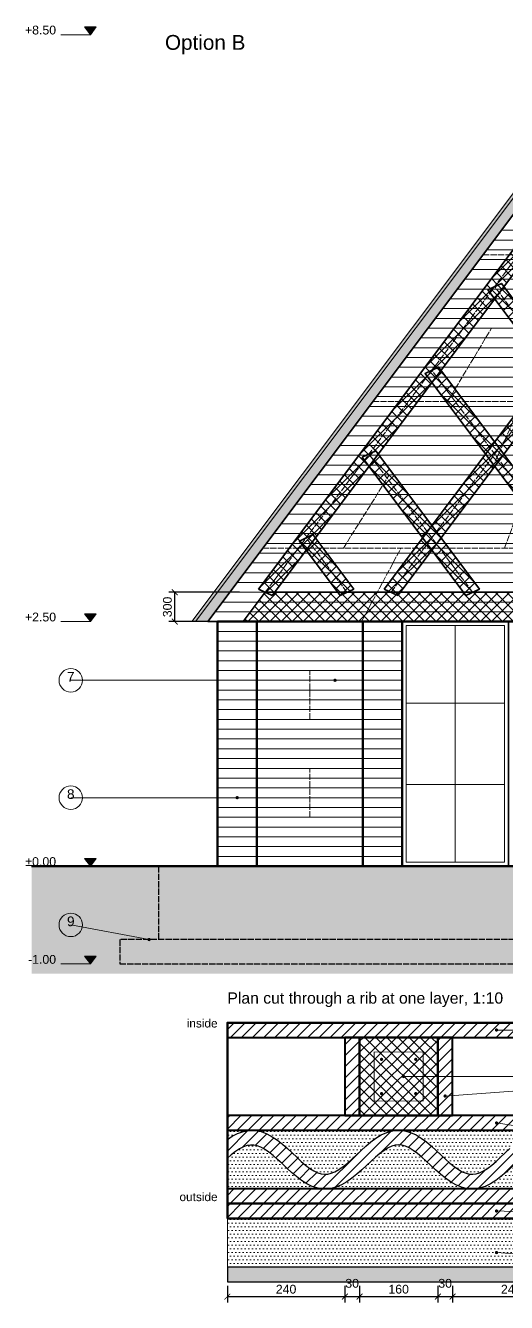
# Model space of a CAD drawing. Header units: millimetres. Extents: x -7362 to 7300, y -6960 to 6589.
# Drawn here: x -7362 to -2449, y -6960 to 6093 of the extents above; entities that cross this region are included whole.
import ezdxf
from ezdxf.enums import TextEntityAlignment as Align

# ---------------------------------------------------------------- set-up
doc = ezdxf.new("R2010")
doc.units = ezdxf.units.MM
doc.linetypes.add('DASHED', pattern=[1.524, 1.27, -0.254])
for name, color, linetype, lineweight in [('ANNOTATION', 4, 'CONTINUOUS', 18), ('BACKGROUND', 9, 'CONTINUOUS', 13), ('CLADDING', 7, 'Continuous', 9), ('DIMS', 3, 'CONTINUOUS', 18), ('HATCH-CAST', 7, 'CONTINUOUS', 9), ('HATCH-EARTH', 8, 'CONTINUOUS', 9), ('HATCH-INSULATION', 7, 'Continuous', 9), ('HATCH-PRINTED', 7, 'CONTINUOUS', 9), ('HIDDEN-AXIS', 8, 'DASHED', 18), ('LINES', 7, 'CONTINUOUS', 25), ('OUTLINE-CUT', 7, 'CONTINUOUS', 50), ('OUTLINE-FINE', 7, 'CONTINUOUS', 25), ('PRINT-LAYERS', 7, 'CONTINUOUS', 9), ('PRINTED-BEAD', 7, 'CONTINUOUS', 25), ('REBAR', 1, 'CONTINUOUS', 0), ('TEXT', 7, 'CONTINUOUS', 18)]:
    doc.layers.add(name, color=color, linetype=linetype, lineweight=lineweight)
doc.styles.get("Standard").update_dxf_attribs({"font": 'arial.ttf'})
doc.dimstyles.new('PYR-1-50', dxfattribs={"dimscale": 50, "dimtxt": 1.8, "dimasz": 1.2, "dimexe": 1.2, "dimexo": 0.8, "dimgap": 0.6, "dimtad": 1, "dimdec": 0, "dimtxsty": 'Standard', "dimblk": 'ARCHTICK', "dimcen": 2.5, "dimclrd": 3, "dimclre": 3, "dimclrt": 7, "dimazin": 3, "dimtfac": 1, "dimtmove": 0, "dimatfit": 3})

# ---------------------------------------------------------------- blocks, each defined once
blk = doc.blocks.new('_ARCHTICK')
at = {"color": 0, "linetype": 'BYBLOCK', "const_width": 0.15}
blk.add_lwpolyline([(-0.5, -0.5), (0.5, 0.5)], dxfattribs=at)

msp = doc.modelspace()

# ---------------------------------------------------------------- hatches: boundary and pattern name
at = {"layer": 'ANNOTATION', "ltscale": 50}
h = msp.add_hatch(color=7, dxfattribs=at)
h.dxf.hatch_style = 1
h.paths.add_polyline_path([(-6640, 6080), (-6700, 6000), (-6760, 6080)])
h = msp.add_hatch(color=7, dxfattribs=at)
h.dxf.hatch_style = 1
h.paths.add_polyline_path([(-6640, 80), (-6700, 0), (-6760, 80)])
h = msp.add_hatch(color=7, dxfattribs=at)
h.dxf.hatch_style = 1
edge = h.paths.add_edge_path()
edge.add_arc((-4200, -600), 17.5, 0, 360)
h = msp.add_hatch(color=7, dxfattribs=at)
h.dxf.hatch_style = 1
edge = h.paths.add_edge_path()
edge.add_arc((-5200, -1800), 17.5, 0, 360)
h = msp.add_hatch(color=7, dxfattribs=at)
h.dxf.hatch_style = 1
h.paths.add_polyline_path([(-6640, -2420), (-6700, -2500), (-6760, -2420)])
h = msp.add_hatch(color=7, dxfattribs=at)
h.dxf.hatch_style = 1
edge = h.paths.add_edge_path()
edge.add_arc((-6100, -3250), 17.5, 0, 360)
h = msp.add_hatch(color=7, dxfattribs=at)
h.dxf.hatch_style = 1
h.paths.add_polyline_path([(-6640, -3420), (-6700, -3500), (-6760, -3420)])
h = msp.add_hatch(color=7, dxfattribs=at)
h.dxf.hatch_style = 1
edge = h.paths.add_edge_path()
edge.add_arc((-2550, -4175), 17.5, 0, 360)
h = msp.add_hatch(color=7, dxfattribs=at)
h.dxf.hatch_style = 1
edge = h.paths.add_edge_path()
edge.add_arc((-3500, -4650), 17.5, 0, 360)
h = msp.add_hatch(color=7, dxfattribs=at)
h.dxf.hatch_style = 1
edge = h.paths.add_edge_path()
edge.add_arc((-3075, -4850), 17.5, 0, 360)
h = msp.add_hatch(color=7, dxfattribs=at)
h.dxf.hatch_style = 1
edge = h.paths.add_edge_path()
edge.add_arc((-2550, -5125), 17.5, 0, 360)
h = msp.add_hatch(color=7, dxfattribs=at)
h.dxf.hatch_style = 1
edge = h.paths.add_edge_path()
edge.add_arc((-2550, -6025), 17.5, 0, 360)
h = msp.add_hatch(color=7, dxfattribs=at)
h.dxf.hatch_style = 1
edge = h.paths.add_edge_path()
edge.add_arc((-2550, -6450), 17.5, 0, 360)
at = {"layer": 'CLADDING', "ltscale": 50}
h = msp.add_hatch(color=7, dxfattribs=at)
h.dxf.hatch_style = 1
h.paths.add_polyline_path([(-5625, 0), (-5662.5, 0), (-1162.5, 6000), (-1125, 6000)])
h = msp.add_hatch(color=7, dxfattribs=at)
h.dxf.hatch_style = 1
h.paths.add_polyline_path([(-5300, -6750), (-5300, -6600), (-1800, -6600), (-1800, -6750)])
at = {"layer": 'HATCH-CAST', "ltscale": 50}
h = msp.add_hatch(dxfattribs=at)
h.set_pattern_fill('ANSI37', scale=25.197)
h.paths.add_polyline_path([(-4912.5, 300), (-4981.1, 332.9), (-754.1, 5968.9), (-685.5, 5936), (-685.5, 5872), (-644.2, 5872), (-642.2, 5869.4), (-1191.1, 5137.5), (-1215.8, 5170.4), (-1353, 5104.6), (-1284.4, 5013.1), (-1833.3, 4281.2), (-1858, 4314.2), (-1995.2, 4248.3), (-1926.6, 4156.9), (-2475.5, 3425), (-2500.2, 3457.9), (-2637.3, 3392.1), (-2568.8, 3300.6), (-3117.6, 2568.8), (-3142.3, 2601.7), (-3279.5, 2535.8), (-3210.9, 2444.4), (-3759.8, 1712.5), (-3784.5, 1745.4), (-3921.7, 1679.6), (-3853.1, 1588.1), (-4402, 856.2), (-4426.7, 889.2), (-4563.9, 823.3), (-4495.3, 731.9), (-4819.2, 300)])
h = msp.add_hatch(dxfattribs=at)
h.set_pattern_fill('ANSI37', scale=25.197)
h.paths.add_polyline_path([(-2637.3, 3392.1), (-2500.2, 3457.9), (-156.4, 332.9), (-225, 300), (-318.3, 300)])
h = msp.add_hatch(dxfattribs=at)
h.set_pattern_fill('ANSI37', scale=25.197)
h.paths.add_polyline_path([(-1509.4, 300), (-1602.7, 300), (-3279.5, 2535.8), (-3142.3, 2601.7), (-1440.8, 332.9)])
h = msp.add_hatch(dxfattribs=at)
h.set_pattern_fill('ANSI37', scale=25.197)
h.paths.add_polyline_path([(-2568.8, 1836.9), (-2019.9, 2568.8), (-1926.6, 2444.4), (-2475.5, 1712.5)])
h = msp.add_hatch(dxfattribs=at)
h.set_pattern_fill('ANSI37', scale=25.197)
h.paths.add_polyline_path([(-3921.7, 1679.6), (-3784.5, 1745.4), (-2725.2, 332.9), (-2793.8, 300), (-2887, 300)])
h = msp.add_hatch(dxfattribs=at)
h.set_pattern_fill('ANSI37', scale=25.197)
h.paths.add_polyline_path([(-3210.9, 980.6), (-2662, 1712.5), (-2568.8, 1588.1), (-3117.6, 856.2)])
h = msp.add_hatch(dxfattribs=at)
h.set_pattern_fill('ANSI37', scale=25.197)
h.paths.add_polyline_path([(-4078.1, 300), (-4171.4, 300), (-4563.9, 823.3), (-4426.7, 889.2), (-4009.5, 332.9)])
h = msp.add_hatch(dxfattribs=at)
h.set_pattern_fill('ANSI37', scale=25.197)
h.paths.add_polyline_path([(-3696.7, 332.9), (-3304.2, 856.2), (-3210.9, 731.9), (-3534.8, 300), (-3628.1, 300)])
h = msp.add_hatch(dxfattribs=at)
h.set_pattern_fill('ANSI37', scale=25.197)
h.paths.add_polyline_path([(4912.5, 300), (5137.5, 0), (-5137.5, 0), (-4912.5, 300)])
h = msp.add_hatch(dxfattribs=at)
h.set_pattern_fill('ANSI37', scale=25.197)
h.paths.add_polyline_path([(-3150, -5050), (-3950, -5050), (-3950, -4250), (-3150, -4250)])
at = {"layer": 'HATCH-EARTH', "ltscale": 50}
h = msp.add_hatch(dxfattribs=at)
h.set_pattern_fill('EARTH', scale=37.795)
h.paths.add_polyline_path([(-5000, -2500), (-3914.3, -2500), (-3514.3, -2500), (-2428.6, -2500), (-2028.6, -2500), (-942.9, -2500), (-542.9, -2500), (-500, -2500), (500, -2500), (542.9, -2500), (942.9, -2500), (2028.6, -2500), (2428.6, -2500), (3514.3, -2500), (3914.3, -2500), (5000, -2500), (5400, -2500), (7300, -2500), (7300, -3600), (-7300, -3600), (-7300, -2500), (-5400, -2500)])
at = {"layer": 'HATCH-INSULATION', "ltscale": 50}
h = msp.add_hatch(dxfattribs=at)
h.set_pattern_fill('DOTS', scale=23.622)
h.paths.add_polyline_path([(-5500, 0), (-5625, 0), (-1125, 6000), (-1000, 6000)])
h = msp.add_hatch(dxfattribs=at)
h.set_pattern_fill('DOTS', scale=23.622)
h.paths.add_polyline_path([(-4238.2, -5639.3), (-4273.3, -5647.7), (-4307.1, -5649.5), (-4341.2, -5645), (-4377.3, -5633.7), (-4416, -5615), (-4457.2, -5588.9), (-4500.5, -5556.1), (-4545.3, -5517.8), (-4591.5, -5475.5), (-4638.8, -5431.1), (-4687.2, -5386.1), (-4736.8, -5342.4), (-4787.9, -5301.7), (-4840.9, -5265.6), (-4896.2, -5235.6), (-4954.2, -5213.7), (-5014.5, -5201.6), (-5075.8, -5200.7), (-5136.4, -5211.1), (-5194.8, -5231.6), (-5250.5, -5260.4), (-5300, -5293.1), (-5300, -5200), (-3553.5, -5200), (-3611.1, -5205.4), (-3670.5, -5221.8), (-3727.4, -5247.3), (-3781.7, -5280.1), (-3833.8, -5318.4), (-3884.2, -5360.6), (-3933.3, -5405), (-3981.3, -5450), (-4028.1, -5493.7), (-4073.7, -5534.5), (-4118, -5570.6), (-4160.4, -5600.7), (-4200.6, -5623.8)])
h = msp.add_hatch(dxfattribs=at)
h.set_pattern_fill('DOTS', scale=23.622)
h.paths.add_polyline_path([(-2554.7, -5517.8), (-2599.5, -5556.1), (-2642.8, -5588.9), (-2684, -5615), (-2722.7, -5633.7), (-2758.8, -5645), (-2792.9, -5649.5), (-2826.7, -5647.7), (-2861.8, -5639.3), (-2899.4, -5623.8), (-2939.6, -5600.7), (-2982, -5570.6), (-3026.3, -5534.5), (-3071.9, -5493.7), (-3118.7, -5450), (-3166.7, -5405), (-3215.8, -5360.6), (-3266.2, -5318.4), (-3318.3, -5280.1), (-3372.6, -5247.3), (-3429.5, -5221.8), (-3488.9, -5205.4), (-3546.5, -5200), (-1800, -5200), (-1800, -5293.1), (-1849.5, -5260.4), (-1905.2, -5231.6), (-1963.6, -5211.1), (-2024.2, -5200.7), (-2085.5, -5201.6), (-2145.8, -5213.7), (-2203.8, -5235.6), (-2259.1, -5265.6), (-2312.1, -5301.7), (-2363.2, -5342.4), (-2412.8, -5386.1), (-2461.2, -5431.1), (-2508.5, -5475.5)])
h = msp.add_hatch(dxfattribs=at)
h.set_pattern_fill('DOTS', scale=23.622)
h.paths.add_polyline_path([(-4741.2, -5540.7), (-4693.5, -5585.5), (-4644.7, -5630.2), (-4594.5, -5673), (-4542.8, -5712.2), (-4489, -5746.3), (-4432.7, -5773.5), (-4373.8, -5792), (-4313.5, -5800), (-5300, -5800), (-5300, -5486.5), (-5259.8, -5451.6), (-5216.2, -5417.5), (-5174.5, -5389.9), (-5135.2, -5369.6), (-5098.6, -5356.8), (-5064.2, -5350.9), (-5030.5, -5351.4), (-4995.8, -5358.3), (-4958.8, -5372.3), (-4919.1, -5393.8), (-4877.1, -5422.5), (-4833.2, -5457.5), (-4787.8, -5497.4)])
h = msp.add_hatch(dxfattribs=at)
h.set_pattern_fill('DOTS', scale=23.622)
h.paths.add_polyline_path([(-3583.9, -5353.5), (-3550, -5350.3), (-3516.1, -5353.5), (-3480.5, -5363.3), (-3442.4, -5380.5), (-3401.7, -5405), (-3358.8, -5436.5), (-3314.2, -5473.8), (-3268.3, -5515.3), (-3221.3, -5559.5), (-3173.1, -5604.5), (-3123.7, -5648.5), (-3073, -5690), (-3020.4, -5727.3), (-2965.6, -5758.7), (-2908.2, -5782.5), (-2848.3, -5796.8), (-2788.4, -5800), (-4311.6, -5800), (-4251.7, -5796.8), (-4191.8, -5782.5), (-4134.4, -5758.7), (-4079.6, -5727.3), (-4027, -5690), (-3976.3, -5648.5), (-3926.9, -5604.5), (-3878.7, -5559.5), (-3831.7, -5515.3), (-3785.8, -5473.8), (-3741.2, -5436.5), (-3698.3, -5405), (-3657.6, -5380.5), (-3619.5, -5363.3)])
h = msp.add_hatch(dxfattribs=at)
h.set_pattern_fill('DOTS', scale=23.622)
h.paths.add_polyline_path([(-2104.2, -5358.3), (-2069.5, -5351.4), (-2035.8, -5350.9), (-2001.4, -5356.8), (-1964.8, -5369.6), (-1925.5, -5389.9), (-1883.8, -5417.5), (-1840.2, -5451.6), (-1800, -5486.5), (-1800, -5800), (-2786.5, -5800), (-2726.2, -5792), (-2667.3, -5773.5), (-2611, -5746.3), (-2557.2, -5712.2), (-2505.5, -5673), (-2455.3, -5630.2), (-2406.5, -5585.5), (-2358.8, -5540.7), (-2312.2, -5497.4), (-2266.8, -5457.5), (-2222.9, -5422.5), (-2180.9, -5393.8), (-2141.2, -5372.3)])
h = msp.add_hatch(dxfattribs=at)
h.set_pattern_fill('DOTS', scale=23.622)
h.paths.add_polyline_path([(-5300, -6600), (-5300, -6100), (-1800, -6100), (-1800, -6600)])
at = {"layer": 'HATCH-PRINTED', "ltscale": 50}
h = msp.add_hatch(dxfattribs=at)
h.set_pattern_fill('ANSI31', scale=25.197)
h.paths.add_polyline_path([(-1800, -4100), (-1800, -4250), (-3000, -4250), (-3150, -4250), (-3950, -4250), (-4100, -4250), (-5300, -4250), (-5300, -4100)])
h = msp.add_hatch(dxfattribs=at)
h.set_pattern_fill('ANSI31', scale=25.197)
h.paths.add_polyline_path([(-3950, -4250), (-3950, -5050), (-4100, -5050), (-4100, -4250)])
h = msp.add_hatch(dxfattribs=at)
h.set_pattern_fill('ANSI31', scale=25.197)
h.paths.add_polyline_path([(-3150, -4250), (-3000, -4250), (-3000, -5050), (-3150, -5050)])
h = msp.add_hatch(dxfattribs=at)
h.set_pattern_fill('ANSI31', scale=25.197)
h.paths.add_polyline_path([(-3150, -5050), (-3000, -5050), (-1800, -5050), (-1800, -5200), (-5300, -5200), (-5300, -5050), (-4100, -5050), (-3950, -5050)])
h = msp.add_hatch(dxfattribs=at)
h.set_pattern_fill('ANSI31', scale=25.197)
h.paths.add_polyline_path([(-4457.2, -5588.9), (-4416, -5615), (-4377.3, -5633.7), (-4341.2, -5645), (-4307.1, -5649.5), (-4273.3, -5647.7), (-4238.2, -5639.3), (-4200.6, -5623.8), (-4160.4, -5600.7), (-4118, -5570.6), (-4073.7, -5534.5), (-4028.1, -5493.7), (-3981.3, -5450), (-3933.3, -5405), (-3884.2, -5360.6), (-3833.8, -5318.4), (-3781.7, -5280.1), (-3727.4, -5247.3), (-3670.5, -5221.8), (-3611.1, -5205.4), (-3553.5, -5200), (-3546.5, -5200), (-3488.9, -5205.4), (-3429.5, -5221.8), (-3372.6, -5247.3), (-3318.3, -5280.1), (-3266.2, -5318.4), (-3215.8, -5360.6), (-3166.7, -5405), (-3118.7, -5450), (-3071.9, -5493.7), (-3026.3, -5534.5), (-2982, -5570.6), (-2939.6, -5600.7), (-2899.4, -5623.8), (-2861.8, -5639.3), (-2826.7, -5647.7), (-2792.9, -5649.5), (-2758.8, -5645), (-2722.7, -5633.7), (-2684, -5615), (-2642.8, -5588.9), (-2599.5, -5556.1), (-2554.7, -5517.8), (-2508.5, -5475.5), (-2461.2, -5431.1), (-2412.8, -5386.1), (-2363.2, -5342.4), (-2312.1, -5301.7), (-2259.1, -5265.6), (-2203.8, -5235.6), (-2145.8, -5213.7), (-2085.5, -5201.6), (-2024.2, -5200.7), (-1963.6, -5211.1), (-1905.2, -5231.6), (-1849.5, -5260.4), (-1800, -5293.1), (-1800, -5486.5), (-1840.2, -5451.6), (-1883.8, -5417.5), (-1925.5, -5389.9), (-1964.8, -5369.6), (-2001.4, -5356.8), (-2035.8, -5350.9), (-2069.5, -5351.4), (-2104.2, -5358.3), (-2141.2, -5372.3), (-2180.9, -5393.8), (-2222.9, -5422.5), (-2266.8, -5457.5), (-2312.2, -5497.4), (-2358.8, -5540.7), (-2406.5, -5585.5), (-2455.3, -5630.2), (-2505.5, -5673), (-2557.2, -5712.2), (-2611, -5746.3), (-2667.3, -5773.5), (-2726.2, -5792), (-2786.5, -5800), (-2788.4, -5800), (-2848.3, -5796.8), (-2908.2, -5782.5), (-2965.6, -5758.7), (-3020.4, -5727.3), (-3073, -5690), (-3123.7, -5648.5), (-3173.1, -5604.5), (-3221.3, -5559.5), (-3268.3, -5515.3), (-3314.2, -5473.8), (-3358.8, -5436.5), (-3401.7, -5405), (-3442.4, -5380.5), (-3480.5, -5363.3), (-3516.1, -5353.5), (-3550, -5350.3), (-3583.9, -5353.5), (-3619.5, -5363.3), (-3657.6, -5380.5), (-3698.3, -5405), (-3741.2, -5436.5), (-3785.8, -5473.8), (-3831.7, -5515.3), (-3878.7, -5559.5), (-3926.9, -5604.5), (-3976.3, -5648.5), (-4027, -5690), (-4079.6, -5727.3), (-4134.4, -5758.7), (-4191.8, -5782.5), (-4251.7, -5796.8), (-4311.6, -5800), (-4313.5, -5800), (-4373.8, -5792), (-4432.7, -5773.5), (-4489, -5746.3), (-4542.8, -5712.2), (-4594.5, -5673), (-4644.7, -5630.2), (-4693.5, -5585.5), (-4741.2, -5540.7), (-4787.8, -5497.4), (-4833.2, -5457.5), (-4877.1, -5422.5), (-4919.1, -5393.8), (-4958.8, -5372.3), (-4995.8, -5358.3), (-5030.5, -5351.4), (-5064.2, -5350.9), (-5098.6, -5356.8), (-5135.2, -5369.6), (-5174.5, -5389.9), (-5216.2, -5417.5), (-5259.8, -5451.6), (-5300, -5486.5), (-5300, -5293.1), (-5250.5, -5260.4), (-5194.8, -5231.6), (-5136.4, -5211.1), (-5075.8, -5200.7), (-5014.5, -5201.6), (-4954.2, -5213.7), (-4896.2, -5235.6), (-4840.9, -5265.6), (-4787.9, -5301.7), (-4736.8, -5342.4), (-4687.2, -5386.1), (-4638.8, -5431.1), (-4591.5, -5475.5), (-4545.3, -5517.8), (-4500.5, -5556.1)])
h = msp.add_hatch(dxfattribs=at)
h.set_pattern_fill('ANSI31', scale=25.197)
h.paths.add_polyline_path([(-5300, -5800), (-1800, -5800), (-1800, -5950), (-5300, -5950)])
h = msp.add_hatch(dxfattribs=at)
h.set_pattern_fill('ANSI31', scale=25.197)
h.paths.add_polyline_path([(-5300, -6100), (-5300, -5950), (-1800, -5950), (-1800, -6100)])
at = {"layer": 'REBAR', "ltscale": 50}
h = msp.add_hatch(color=7, dxfattribs=at)
h.dxf.hatch_style = 1
edge = h.paths.add_edge_path()
edge.add_arc((-3725, -4475), 17.5, 0, 360)
h = msp.add_hatch(color=7, dxfattribs=at)
h.dxf.hatch_style = 1
edge = h.paths.add_edge_path()
edge.add_arc((-3375, -4475), 17.5, 0, 360)
h = msp.add_hatch(color=7, dxfattribs=at)
h.dxf.hatch_style = 1
edge = h.paths.add_edge_path()
edge.add_arc((-3725, -4825), 17.5, 0, 360)
h = msp.add_hatch(color=7, dxfattribs=at)
h.dxf.hatch_style = 1
edge = h.paths.add_edge_path()
edge.add_arc((-3375, -4825), 17.5, 0, 360)

# ---------------------------------------------------------------- linework, layer by layer
at = {"layer": 'ANNOTATION', "lineweight": 9, "ltscale": 50}
for points in [[(-6700, 6000), (-6640, 6080), (-6760, 6080)], [(-6700, 0), (-6640, 80), (-6760, 80)], [(-6700, -2500), (-6640, -2420), (-6760, -2420)], [(-6700, -3500), (-6640, -3420), (-6760, -3420)]]:
    msp.add_lwpolyline(points, close=True, dxfattribs=at)
at = {"layer": 'ANNOTATION', "lineweight": 20, "ltscale": 50}
for points in [[(-6700, 6000), (-7000, 6000)], [(-6700, 0), (-7000, 0)], [(-6900, -600), (-4200, -600)], [(-6900, -1800), (-5200, -1800)], [(-6700, -2500), (-7000, -2500)], [(-6900, -3100), (-6100, -3250)], [(-6700, -3500), (-7000, -3500)], [(-1150, -4175), (-2550, -4175)], [(-1150, -4650), (-3500, -4650)], [(-350, -4650), (-3075, -4850)], [(-1150, -5345), (-2550, -5125)], [(-1150, -6085), (-2550, -6025)], [(-1150, -6550), (-2550, -6450)]]:
    msp.add_lwpolyline(points, dxfattribs=at)
at = {"layer": 'ANNOTATION', "lineweight": 18, "ltscale": 50}
for centre in [(-6900, -600), (-6900, -1800), (-6900, -3100)]:
    msp.add_circle(centre, 120, dxfattribs=at)
at = {"layer": 'BACKGROUND', "lineweight": 20, "ltscale": 50}
msp.add_lwpolyline([(-2971.4, -2460), (-2971.4, -40)], dxfattribs=at)
at = {"layer": 'BACKGROUND', "lineweight": 15, "ltscale": 50}
for points in [[(-3474.3, -833.3), (-2468.6, -833.3)], [(-3474.3, -1666.7), (-2468.6, -1666.7)]]:
    msp.add_lwpolyline(points, dxfattribs=at)
at = {"layer": 'HIDDEN-AXIS', "linetype": 'DASHED', "lineweight": 9, "ltscale": 50}
for points in [[(-2687.5, 3750), (2687.5, 3750)], [(-3250, 3000), (3250, 3000)], [(-3050, 2250), (-2600, 3000)], [(-3812.5, 2250), (3812.5, 2250)], [(-2625, 1500), (-2287.5, 2250)], [(-4375, 1500), (4375, 1500)], [(-4114.6, 750), (-3645.8, 1500)], [(-2468.8, 750), (-2187.5, 1500)], [(-4937.5, 750), (4937.5, 750)], [(-3928.6, 0), (-3526.8, 750)], [(-5000, -500), (-3914.3, -500)], [(-4457.1, -1000), (-4457.1, -500)], [(-5000, -1000), (-3914.3, -1000)], [(-5000, -1500), (-3914.3, -1500)], [(-4457.1, -2000), (-4457.1, -1500)], [(-5000, -2000), (-3914.3, -2000)]]:
    msp.add_lwpolyline(points, dxfattribs=at)
at = {"layer": 'HIDDEN-AXIS', "linetype": 'DASHED', "lineweight": 25, "ltscale": 50}
for points in [[(-6000, -3250), (-6000, -2500)], [(-6400, -3500), (6400, -3500), (6400, -3250), (-6400, -3250), (-6400, -3500)]]:
    msp.add_lwpolyline(points, dxfattribs=at)
at = {"layer": 'LINES', "lineweight": 50, "ltscale": 50}
msp.add_lwpolyline([(-7300, -2500), (7300, -2500)], dxfattribs=at)
at = {"layer": 'OUTLINE-CUT', "lineweight": 50, "ltscale": 50}
for points in [[(-5400, -2500), (5400, -2500), (5400, 0), (-5400, 0)], [(-5400, -2500), (-5000, -2500), (-5000, 0), (-5400, 0)], [(-3914.3, -2500), (-3514.3, -2500), (-3514.3, 0), (-3914.3, 0)], [(-5300, -6100), (-1800, -6100), (-1800, -4100), (-5300, -4100)], [(-3950, -5050), (-3150, -5050), (-3150, -4250), (-3950, -4250)]]:
    msp.add_lwpolyline(points, close=True, dxfattribs=at)
at = {"layer": 'OUTLINE-CUT', "lineweight": 40, "ltscale": 50}
for points in [[(-5300, -4250), (-1800, -4250), (-1800, -4100), (-5300, -4100)], [(-4100, -5050), (-3950, -5050), (-3950, -4250), (-4100, -4250)], [(-3150, -5050), (-3000, -5050), (-3000, -4250), (-3150, -4250)], [(-5300, -5200), (-1800, -5200), (-1800, -5050), (-5300, -5050)], [(-5300, -5950), (-1800, -5950), (-1800, -5800), (-5300, -5800)], [(-5300, -6100), (-1800, -6100), (-1800, -5950), (-5300, -5950)]]:
    msp.add_lwpolyline(points, close=True, dxfattribs=at)
at = {"layer": 'OUTLINE-FINE', "lineweight": 20, "ltscale": 50}
msp.add_lwpolyline([(-5625, 0), (-1125, 6000), (-1162.5, 6000), (-5662.5, 0)], close=True, dxfattribs=at)
at = {"layer": 'OUTLINE-FINE', "lineweight": 9, "ltscale": 50}
for points in [[(-5500, 0), (-1000, 6000), (-1125, 6000), (-5625, 0)], [(-5300, -6600), (-1800, -6600), (-1800, -6100), (-5300, -6100)]]:
    msp.add_lwpolyline(points, close=True, dxfattribs=at)
at = {"layer": 'OUTLINE-FINE', "lineweight": 35, "ltscale": 50}
for points in [[(-5500, 0), (5500, 0), (1000, 6000), (-1000, 6000)], [(-4981.1, 332.9), (-754.1, 5968.9), (-616.9, 5903.1), (-4843.9, 267.1)], [(-3696.7, 332.9), (530.3, 5968.9), (667.5, 5903.1), (-3559.5, 267.1)], [(-293.6, 267.1), (-2637.3, 3392.1), (-2500.2, 3457.9), (-156.4, 332.9)], [(-1578, 267.1), (-3279.5, 2535.8), (-3142.3, 2601.7), (-1440.8, 332.9)], [(-2862.3, 267.1), (-3921.7, 1679.6), (-3784.5, 1745.4), (-2725.2, 332.9)], [(-4146.7, 267.1), (-4563.9, 823.3), (-4426.7, 889.2), (-4009.5, 332.9)], [(-5137.5, 0), (5137.5, 0), (4912.5, 300), (-4912.5, 300)], [(-3514.3, -2500), (-2428.6, -2500), (-2428.6, 0), (-3514.3, 0)]]:
    msp.add_lwpolyline(points, close=True, dxfattribs=at)
at = {"layer": 'OUTLINE-FINE', "lineweight": 15, "ltscale": 50}
msp.add_lwpolyline([(-3474.3, -2460), (-2468.6, -2460), (-2468.6, -40), (-3474.3, -40)], close=True, dxfattribs=at)
at = {"layer": 'OUTLINE-FINE', "lineweight": 30, "ltscale": 50}
msp.add_lwpolyline([(-5300, -6750), (-1800, -6750), (-1800, -6600), (-5300, -6600)], close=True, dxfattribs=at)
at = {"layer": 'PRINT-LAYERS', "lineweight": 5, "ltscale": 50}
for points in [[(-2500, 4000), (2500, 4000)], [(-2650, 3800), (2650, 3800)], [(-2575, 3900), (2575, 3900)], [(-2725, 3700), (2725, 3700)], [(-2800, 3600), (2800, 3600)], [(-2950, 3400), (2950, 3400)], [(-2875, 3500), (2875, 3500)], [(-3025, 3300), (3025, 3300)], [(-3100, 3200), (3100, 3200)], [(-3175, 3100), (3175, 3100)], [(-3325, 2900), (3325, 2900)], [(-3250, 3000), (3250, 3000)], [(-3400, 2800), (3400, 2800)], [(-3475, 2700), (3475, 2700)], [(-3625, 2500), (3625, 2500)], [(-3550, 2600), (3550, 2600)], [(-3700, 2400), (3700, 2400)], [(-3775, 2300), (3775, 2300)], [(-3925, 2100), (3925, 2100)], [(-3850, 2200), (3850, 2200)], [(-4000, 2000), (4000, 2000)], [(-4075, 1900), (4075, 1900)], [(-4225, 1700), (4225, 1700)], [(-4150, 1800), (4150, 1800)], [(-4300, 1600), (4300, 1600)], [(-4375, 1500), (4375, 1500)], [(-4450, 1400), (4450, 1400)], [(-4600, 1200), (4600, 1200)], [(-4525, 1300), (4525, 1300)], [(-4675, 1100), (4675, 1100)], [(-4750, 1000), (4750, 1000)], [(-4900, 800), (4900, 800)], [(-4825, 900), (4825, 900)], [(-4975, 700), (4975, 700)], [(-5050, 600), (5050, 600)], [(-5200, 400), (5200, 400)], [(-5125, 500), (5125, 500)], [(-5275, 300), (5275, 300)], [(-5350, 200), (5350, 200)], [(-5425, 100), (5425, 100)], [(-5400, -100), (-5000, -100)], [(-5000, -100), (-3914.3, -100)], [(-3914.3, -100), (-3514.3, -100)], [(-5400, -200), (-5000, -200)], [(-5000, -200), (-3914.3, -200)], [(-3914.3, -200), (-3514.3, -200)], [(-5400, -300), (-5000, -300)], [(-5000, -300), (-3914.3, -300)], [(-3914.3, -300), (-3514.3, -300)], [(-5400, -400), (-5000, -400)], [(-5400, -500), (-5000, -500)], [(-5000, -400), (-3914.3, -400)], [(-5000, -500), (-3914.3, -500)], [(-3914.3, -400), (-3514.3, -400)], [(-3914.3, -500), (-3514.3, -500)], [(-5400, -600), (-5000, -600)], [(-5000, -600), (-3914.3, -600)], [(-3914.3, -600), (-3514.3, -600)], [(-5400, -700), (-5000, -700)], [(-5000, -700), (-3914.3, -700)], [(-3914.3, -700), (-3514.3, -700)], [(-5400, -800), (-5000, -800)], [(-5400, -900), (-5000, -900)], [(-5000, -800), (-3914.3, -800)], [(-5000, -900), (-3914.3, -900)], [(-3914.3, -800), (-3514.3, -800)], [(-3914.3, -900), (-3514.3, -900)], [(-5400, -1000), (-5000, -1000)], [(-5000, -1000), (-3914.3, -1000)], [(-3914.3, -1000), (-3514.3, -1000)], [(-5400, -1100), (-5000, -1100)], [(-5000, -1100), (-3914.3, -1100)], [(-3914.3, -1100), (-3514.3, -1100)], [(-5400, -1200), (-5000, -1200)], [(-5400, -1300), (-5000, -1300)], [(-5000, -1200), (-3914.3, -1200)], [(-5000, -1300), (-3914.3, -1300)], [(-3914.3, -1200), (-3514.3, -1200)], [(-3914.3, -1300), (-3514.3, -1300)], [(-5400, -1400), (-5000, -1400)], [(-5000, -1400), (-3914.3, -1400)], [(-3914.3, -1400), (-3514.3, -1400)], [(-5400, -1500), (-5000, -1500)], [(-5000, -1500), (-3914.3, -1500)], [(-3914.3, -1500), (-3514.3, -1500)], [(-5400, -1600), (-5000, -1600)], [(-5000, -1600), (-3914.3, -1600)], [(-3914.3, -1600), (-3514.3, -1600)], [(-5400, -1700), (-5000, -1700)], [(-5400, -1800), (-5000, -1800)], [(-5000, -1700), (-3914.3, -1700)], [(-5000, -1800), (-3914.3, -1800)], [(-3914.3, -1700), (-3514.3, -1700)], [(-3914.3, -1800), (-3514.3, -1800)], [(-5400, -1900), (-5000, -1900)], [(-5000, -1900), (-3914.3, -1900)], [(-3914.3, -1900), (-3514.3, -1900)], [(-5400, -2000), (-5000, -2000)], [(-5000, -2000), (-3914.3, -2000)], [(-3914.3, -2000), (-3514.3, -2000)], [(-5400, -2100), (-5000, -2100)], [(-5400, -2200), (-5000, -2200)], [(-5000, -2100), (-3914.3, -2100)], [(-5000, -2200), (-3914.3, -2200)], [(-3914.3, -2100), (-3514.3, -2100)], [(-3914.3, -2200), (-3514.3, -2200)], [(-5400, -2300), (-5000, -2300)], [(-5000, -2300), (-3914.3, -2300)], [(-3914.3, -2300), (-3514.3, -2300)], [(-5400, -2400), (-5000, -2400)], [(-5000, -2400), (-3914.3, -2400)], [(-3914.3, -2400), (-3514.3, -2400)]]:
    msp.add_lwpolyline(points, dxfattribs=at)
at = {"layer": 'PRINTED-BEAD', "lineweight": 25, "ltscale": 50}
for points in [[(-5250.5, -5260.4), (-5194.8, -5231.6), (-5136.4, -5211.1), (-5075.8, -5200.7), (-5014.5, -5201.6), (-4954.2, -5213.7), (-4896.2, -5235.6), (-4840.9, -5265.6), (-4787.9, -5301.7), (-4736.8, -5342.4), (-4687.2, -5386.1), (-4638.8, -5431.1), (-4591.5, -5475.5), (-4545.3, -5517.8), (-4500.5, -5556.1), (-4457.2, -5588.9), (-4416, -5615), (-4377.3, -5633.7), (-4341.2, -5645), (-4307.1, -5649.5), (-4273.3, -5647.7), (-4238.2, -5639.3), (-4200.6, -5623.8), (-4160.4, -5600.7), (-4118, -5570.6), (-4073.7, -5534.5), (-4028.1, -5493.7), (-3981.3, -5450), (-3933.3, -5405), (-3884.2, -5360.6), (-3833.8, -5318.4), (-3781.7, -5280.1), (-3727.4, -5247.3), (-3670.5, -5221.8), (-3611.1, -5205.4), (-3553.5, -5200)], [(-3553.5, -5200), (-3546.5, -5200)], [(-3546.5, -5200), (-3488.9, -5205.4), (-3429.5, -5221.8), (-3372.6, -5247.3), (-3318.3, -5280.1), (-3266.2, -5318.4), (-3215.8, -5360.6), (-3166.7, -5405), (-3118.7, -5450), (-3071.9, -5493.7), (-3026.3, -5534.5), (-2982, -5570.6), (-2939.6, -5600.7), (-2899.4, -5623.8), (-2861.8, -5639.3), (-2826.7, -5647.7), (-2792.9, -5649.5), (-2758.8, -5645), (-2722.7, -5633.7), (-2684, -5615), (-2642.8, -5588.9), (-2599.5, -5556.1), (-2554.7, -5517.8), (-2508.5, -5475.5), (-2461.2, -5431.1), (-2412.8, -5386.1)], [(-5300, -5293.1), (-5250.5, -5260.4)], [(-5300, -5486.5), (-5300, -5293.1)], [(-4313.5, -5800), (-4373.8, -5792), (-4432.7, -5773.5), (-4489, -5746.3), (-4542.8, -5712.2), (-4594.5, -5673), (-4644.7, -5630.2), (-4693.5, -5585.5), (-4741.2, -5540.7), (-4787.8, -5497.4), (-4833.2, -5457.5), (-4877.1, -5422.5), (-4919.1, -5393.8), (-4958.8, -5372.3), (-4995.8, -5358.3), (-5030.5, -5351.4), (-5064.2, -5350.9), (-5098.6, -5356.8), (-5135.2, -5369.6), (-5174.5, -5389.9), (-5216.2, -5417.5), (-5259.8, -5451.6), (-5300, -5486.5)], [(-2788.4, -5800), (-2848.3, -5796.8), (-2908.2, -5782.5), (-2965.6, -5758.7), (-3020.4, -5727.3), (-3073, -5690), (-3123.7, -5648.5), (-3173.1, -5604.5), (-3221.3, -5559.5), (-3268.3, -5515.3), (-3314.2, -5473.8), (-3358.8, -5436.5), (-3401.7, -5405), (-3442.4, -5380.5), (-3480.5, -5363.3), (-3516.1, -5353.5), (-3550, -5350.3), (-3583.9, -5353.5), (-3619.5, -5363.3), (-3657.6, -5380.5), (-3698.3, -5405), (-3741.2, -5436.5), (-3785.8, -5473.8), (-3831.7, -5515.3), (-3878.7, -5559.5), (-3926.9, -5604.5), (-3976.3, -5648.5), (-4027, -5690), (-4079.6, -5727.3), (-4134.4, -5758.7), (-4191.8, -5782.5), (-4251.7, -5796.8), (-4311.6, -5800)], [(-1800, -5486.5), (-1840.2, -5451.6), (-1883.8, -5417.5), (-1925.5, -5389.9), (-1964.8, -5369.6), (-2001.4, -5356.8), (-2035.8, -5350.9), (-2069.5, -5351.4), (-2104.2, -5358.3), (-2141.2, -5372.3), (-2180.9, -5393.8), (-2222.9, -5422.5), (-2266.8, -5457.5), (-2312.2, -5497.4), (-2358.8, -5540.7), (-2406.5, -5585.5), (-2455.3, -5630.2), (-2505.5, -5673), (-2557.2, -5712.2), (-2611, -5746.3), (-2667.3, -5773.5), (-2726.2, -5792), (-2786.5, -5800)], [(-4311.6, -5800), (-4313.5, -5800)], [(-2786.5, -5800), (-2788.4, -5800)]]:
    msp.add_lwpolyline(points, dxfattribs=at)
at = {"layer": 'REBAR', "linetype": 'DASHED', "lineweight": 15, "ltscale": 50}
for points in [[(-4912.5, 300), (-685.5, 5936)], [(-3628.1, 300), (598.9, 5936)], [(-225, 300), (-2568.8, 3425)], [(-1509.4, 300), (-3210.9, 2568.8)], [(-2793.8, 300), (-3853.1, 1712.5)], [(-4078.1, 300), (-4495.3, 856.2)]]:
    msp.add_lwpolyline(points, dxfattribs=at)
at = {"layer": 'REBAR', "lineweight": 0, "ltscale": 50, "const_width": 8}
msp.add_lwpolyline([(-3800, -4900), (-3300, -4900), (-3300, -4400), (-3800, -4400)], close=True, dxfattribs=at)

# ---------------------------------------------------------------- texts
at = {"layer": 'ANNOTATION', "ltscale": 50}
for s, p in [('+8.50', (-7050, 5975)), ('+2.50', (-7050, -25)), ('±0.00', (-7050, -2525)), ('-1.00', (-7050, -3525))]:
    msp.add_text(s, height=90, dxfattribs=at).set_placement(p, align=Align.BOTTOM_RIGHT)
for s, p in [('7', (-6900, -643.2)), ('8', (-6900, -1843.2)), ('9', (-6900, -3143.2))]:
    msp.add_text(s, height=99.4, dxfattribs=at).set_placement(p, align=Align.BOTTOM_CENTER)
at = {"layer": 'TEXT', "ltscale": 50}
for s, height, p in [('Option B', 151.2, (-5937.5, 5800)), ('Plan cut through a rib at one layer, 1:10', 115.2, (-5300, -3940))]:
    msp.add_text(s, height=height, dxfattribs=at).set_placement(p, align=Align.BOTTOM_LEFT)
for s, p in [('inside', (-5400, -4175)), ('outside', (-5400, -5950))]:
    msp.add_text(s, height=86.4, dxfattribs=at).set_placement(p, align=Align.BOTTOM_RIGHT)

# ---------------------------------------------------------------- dimensions: what is measured, and where the dimension line sits
at = {"layer": 'DIMS'}
msp.add_linear_dim(base=(-5837.5, 0), p1=(-5137.5, 0), p2=(-5137.5, 300), angle=90, dimstyle='PYR-1-50', dxfattribs=at).render()
for base, p1, p2 in [((-5300, -6900), (-5300, -6750), (-4100, -6750)), ((-4100, -6900), (-4100, -6750), (-3950, -6750)), ((-3950, -6900), (-3950, -6750), (-3150, -6750)), ((-3150, -6900), (-3150, -6750), (-3000, -6750)), ((-3000, -6900), (-3000, -6750), (-1800, -6750))]:
    msp.add_linear_dim(base=base, p1=p1, p2=p2, dimstyle='PYR-1-50', override={"dimlfac": 0.2}, dxfattribs=at).render()

doc.saveas('drawing.dxf')
